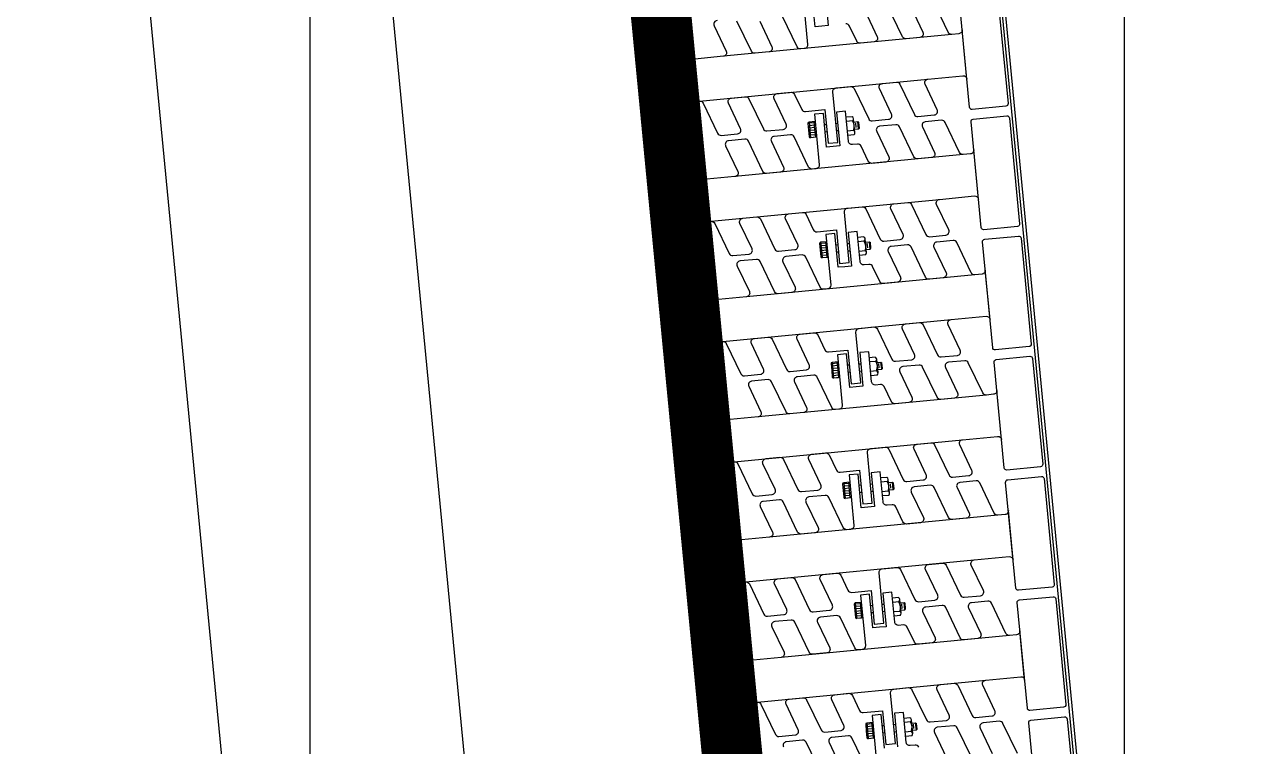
# Model space of a CAD drawing. Header units: millimetres. Extents: x 0 to 1390178, y 0 to 110113.
# Drawn here: x 476686 to 477701, y 22106 to 22704 of the extents above; entities that cross this region are included whole.
import ezdxf
from ezdxf.xclip import XClip

# ---------------------------------------------------------------- set-up
doc = ezdxf.new("R2010")
doc.units = ezdxf.units.MM
doc.header["$LTSCALE"] = 100
doc.header["$XCLIPFRAME"] = 0
doc.linetypes.add('X - 평면도$0$CEN', pattern=[62, 60, -1, 0, -1])
doc.linetypes.add('X - 평면도$0$HID', pattern=[1.5, 1, -0.5])
for name, color, linetype in [('SYM', 7, 'Continuous'), ('X - 평면도$0$AA-EL-PCN4', 4, 'Continuous'), ('X - 평면도$0$AA-WAXM-BRCK', 3, 'Continuous'), ('X - 평면도$0$AA-XXXX-CNTL', 1, 'X - 평면도$0$CEN'), ('X - 평면도$0$램프 패턴', 9, 'Continuous'), ('X - 평면도$0$트랜치', 8, 'Continuous')]:
    doc.layers.add(name, color=color, linetype=linetype)
doc.layers.add('X - 평면도$0$차수판', color=6, linetype='X - 평면도$0$HID', plot=False)

# ---------------------------------------------------------------- blocks, each defined once
blk = doc.blocks.new('*U795')
at = {"layer": 'X - 평면도$0$트랜치'}
for p, q in [((-2065, 259), (-2065, 69.1)), ((-1965, 259), (-1965, 69.1)), ((-1865, 259), (-1865, 69.1)), ((-1765, 259), (-1765, 69.1)), ((-1665, 259), (-1665, 69.1)), ((-1565, 259), (-1565, 69.1)), ((-2030, 46), (-2030, 235.9)), ((-1930, 46), (-1930, 235.9)), ((-1830, 46), (-1830, 235.9)), ((-1730, 46), (-1730, 235.9)), ((-1630, 46), (-1630, 235.9)), ((-1530, 46), (-1530, 235.9)), ((-2097.5, 170.5), (-2104, 170.5)), ((-2104, 166.5), (-2104, 170.5)), ((-2104, 165.5), (-2104, 170.5)), ((-2097.5, 166.5), (-2104, 166.5)), ((-2097.5, 171.5), (-2103, 171.5)), ((-2102, 166.5), (-2102, 170.5)), ((-2100, 166.5), (-2100, 170.5)), ((-2098, 166.5), (-2098, 170.5)), ((-2092, 171.5), (-2097.5, 171.5)), ((-2091, 170.5), (-2097.5, 170.5)), ((-2091, 166.5), (-2097.5, 166.5)), ((-2096, 166.5), (-2096, 170.5)), ((-2094, 166.5), (-2094, 170.5)), ((-2092, 166.5), (-2092, 170.5)), ((-2091, 165.5), (-2091, 170.5)), ((-1997.5, 170.5), (-2004, 170.5)), ((-2004, 166.5), (-2004, 170.5)), ((-2004, 165.5), (-2004, 170.5)), ((-1997.5, 166.5), (-2004, 166.5)), ((-1997.5, 171.5), (-2003, 171.5)), ((-2002, 166.5), (-2002, 170.5)), ((-2000, 166.5), (-2000, 170.5)), ((-1998, 166.5), (-1998, 170.5)), ((-1992, 171.5), (-1997.5, 171.5)), ((-1991, 170.5), (-1997.5, 170.5)), ((-1991, 166.5), (-1997.5, 166.5)), ((-1996, 166.5), (-1996, 170.5)), ((-1994, 166.5), (-1994, 170.5)), ((-1992, 166.5), (-1992, 170.5)), ((-1991, 165.5), (-1991, 170.5)), ((-1897.5, 170.5), (-1904, 170.5)), ((-1904, 166.5), (-1904, 170.5)), ((-1904, 165.5), (-1904, 170.5)), ((-1897.5, 166.5), (-1904, 166.5)), ((-1897.5, 171.5), (-1903, 171.5)), ((-1902, 166.5), (-1902, 170.5)), ((-1900, 166.5), (-1900, 170.5)), ((-1898, 166.5), (-1898, 170.5)), ((-1892, 171.5), (-1897.5, 171.5)), ((-1891, 170.5), (-1897.5, 170.5)), ((-1891, 166.5), (-1897.5, 166.5)), ((-1896, 166.5), (-1896, 170.5)), ((-1894, 166.5), (-1894, 170.5)), ((-1892, 166.5), (-1892, 170.5)), ((-1891, 165.5), (-1891, 170.5)), ((-1797.5, 170.5), (-1804, 170.5)), ((-1804, 166.5), (-1804, 170.5)), ((-1804, 165.5), (-1804, 170.5)), ((-1797.5, 166.5), (-1804, 166.5)), ((-1797.5, 171.5), (-1803, 171.5)), ((-1802, 166.5), (-1802, 170.5)), ((-1800, 166.5), (-1800, 170.5)), ((-1798, 166.5), (-1798, 170.5)), ((-1792, 171.5), (-1797.5, 171.5)), ((-1791, 170.5), (-1797.5, 170.5)), ((-1791, 166.5), (-1797.5, 166.5)), ((-1796, 166.5), (-1796, 170.5)), ((-1794, 166.5), (-1794, 170.5)), ((-1792, 166.5), (-1792, 170.5)), ((-1791, 165.5), (-1791, 170.5)), ((-1697.5, 170.5), (-1704, 170.5)), ((-1704, 166.5), (-1704, 170.5)), ((-1704, 165.5), (-1704, 170.5)), ((-1697.5, 166.5), (-1704, 166.5)), ((-1697.5, 171.5), (-1703, 171.5)), ((-1702, 166.5), (-1702, 170.5)), ((-1700, 166.5), (-1700, 170.5)), ((-1698, 166.5), (-1698, 170.5)), ((-1692, 171.5), (-1697.5, 171.5)), ((-1691, 170.5), (-1697.5, 170.5)), ((-1691, 166.5), (-1697.5, 166.5)), ((-1696, 166.5), (-1696, 170.5)), ((-1694, 166.5), (-1694, 170.5)), ((-1692, 166.5), (-1692, 170.5)), ((-1691, 165.5), (-1691, 170.5)), ((-1597.5, 170.5), (-1604, 170.5)), ((-1604, 166.5), (-1604, 170.5)), ((-1604, 165.5), (-1604, 170.5)), ((-1597.5, 166.5), (-1604, 166.5)), ((-1597.5, 171.5), (-1603, 171.5)), ((-1602, 166.5), (-1602, 170.5)), ((-1600, 166.5), (-1600, 170.5)), ((-1598, 166.5), (-1598, 170.5)), ((-1592, 171.5), (-1597.5, 171.5)), ((-1591, 170.5), (-1597.5, 170.5)), ((-1591, 166.5), (-1597.5, 166.5)), ((-1596, 166.5), (-1596, 170.5)), ((-1594, 166.5), (-1594, 170.5)), ((-1592, 166.5), (-1592, 170.5)), ((-1591, 165.5), (-1591, 170.5)), ((-2100.5, 156.5), (-2100.5, 158)), ((-2094.5, 156.5), (-2094.5, 158)), ((-2000.5, 156.5), (-2000.5, 158)), ((-1994.5, 156.5), (-1994.5, 158)), ((-1900.5, 156.5), (-1900.5, 158)), ((-1894.5, 156.5), (-1894.5, 158)), ((-1800.5, 156.5), (-1800.5, 158)), ((-1794.5, 156.5), (-1794.5, 158)), ((-1700.5, 156.5), (-1700.5, 158)), ((-1694.5, 156.5), (-1694.5, 158)), ((-1600.5, 156.5), (-1600.5, 158)), ((-1594.5, 156.5), (-1594.5, 158)), ((-2100.5, 147), (-2100.5, 148.5)), ((-2094.5, 147), (-2094.5, 148.5)), ((-2000.5, 147), (-2000.5, 148.5)), ((-1994.5, 147), (-1994.5, 148.5)), ((-1900.5, 147), (-1900.5, 148.5)), ((-1894.5, 147), (-1894.5, 148.5)), ((-1800.5, 147), (-1800.5, 148.5)), ((-1794.5, 147), (-1794.5, 148.5)), ((-1700.5, 147), (-1700.5, 148.5)), ((-1694.5, 147), (-1694.5, 148.5)), ((-1600.5, 147), (-1600.5, 148.5)), ((-1594.5, 147), (-1594.5, 148.5)), ((-2105, 134.5), (-2105, 139.5)), ((-2103.2, 133.5), (-2091.8, 133.5)), ((-2101.5, 134.5), (-2101.5, 139.5)), ((-2100.5, 133.5), (-2100.5, 130.2)), ((-2095.5, 132.4), (-2099.2, 132.4)), ((-2094.5, 133.5), (-2094.5, 130.2)), ((-2093.5, 134.5), (-2093.5, 139.5)), ((-2090, 134.5), (-2090, 139.5)), ((-2005, 134.5), (-2005, 139.5)), ((-2003.2, 133.5), (-1991.8, 133.5)), ((-2001.5, 134.5), (-2001.5, 139.5)), ((-2000.5, 133.5), (-2000.5, 130.2)), ((-1995.5, 132.4), (-1999.2, 132.4)), ((-1994.5, 133.5), (-1994.5, 130.2)), ((-1993.5, 134.5), (-1993.5, 139.5)), ((-1990, 134.5), (-1990, 139.5)), ((-1905, 134.5), (-1905, 139.5)), ((-1903.2, 133.5), (-1891.8, 133.5)), ((-1901.5, 134.5), (-1901.5, 139.5)), ((-1900.5, 133.5), (-1900.5, 130.2)), ((-1895.5, 132.4), (-1899.2, 132.4)), ((-1894.5, 133.5), (-1894.5, 130.2)), ((-1893.5, 134.5), (-1893.5, 139.5)), ((-1890, 134.5), (-1890, 139.5)), ((-1805, 134.5), (-1805, 139.5)), ((-1803.2, 133.5), (-1791.8, 133.5)), ((-1801.5, 134.5), (-1801.5, 139.5)), ((-1800.5, 133.5), (-1800.5, 130.2)), ((-1795.5, 132.4), (-1799.2, 132.4)), ((-1794.5, 133.5), (-1794.5, 130.2)), ((-1793.5, 134.5), (-1793.5, 139.5)), ((-1790, 134.5), (-1790, 139.5)), ((-1705, 134.5), (-1705, 139.5)), ((-1703.2, 133.5), (-1691.8, 133.5)), ((-1701.5, 134.5), (-1701.5, 139.5)), ((-1700.5, 133.5), (-1700.5, 130.2)), ((-1695.5, 132.4), (-1699.2, 132.4)), ((-1694.5, 133.5), (-1694.5, 130.2)), ((-1693.5, 134.5), (-1693.5, 139.5)), ((-1690, 134.5), (-1690, 139.5)), ((-1605, 134.5), (-1605, 139.5)), ((-1603.2, 133.5), (-1591.8, 133.5)), ((-1601.5, 134.5), (-1601.5, 139.5)), ((-1600.5, 133.5), (-1600.5, 130.2)), ((-1595.5, 132.4), (-1599.2, 132.4)), ((-1594.5, 133.5), (-1594.5, 130.2)), ((-1593.5, 134.5), (-1593.5, 139.5)), ((-1590, 134.5), (-1590, 139.5)), ((-2100.5, 130.2), (-2099.9, 129.5)), ((-2100.5, 130.2), (-2094.5, 130.2)), ((-2099.9, 129.5), (-2095.2, 129.5)), ((-2094.5, 130.2), (-2095.2, 129.5)), ((-2000.5, 130.2), (-1999.9, 129.5)), ((-2000.5, 130.2), (-1994.5, 130.2)), ((-1999.9, 129.5), (-1995.2, 129.5)), ((-1994.5, 130.2), (-1995.2, 129.5)), ((-1900.5, 130.2), (-1899.9, 129.5)), ((-1900.5, 130.2), (-1894.5, 130.2)), ((-1899.9, 129.5), (-1895.2, 129.5)), ((-1894.5, 130.2), (-1895.2, 129.5)), ((-1800.5, 130.2), (-1799.9, 129.5)), ((-1800.5, 130.2), (-1794.5, 130.2)), ((-1799.9, 129.5), (-1795.2, 129.5)), ((-1794.5, 130.2), (-1795.2, 129.5)), ((-1700.5, 130.2), (-1699.9, 129.5)), ((-1700.5, 130.2), (-1694.5, 130.2)), ((-1699.9, 129.5), (-1695.2, 129.5)), ((-1694.5, 130.2), (-1695.2, 129.5)), ((-1600.5, 130.2), (-1599.9, 129.5)), ((-1600.5, 130.2), (-1594.5, 130.2)), ((-1599.9, 129.5), (-1595.2, 129.5)), ((-1594.5, 130.2), (-1595.2, 129.5))]:
    blk.add_line(p, q, dxfattribs=at)
for points in [[(-5695, 305), (-5695, 0), (805, 0), (805, 305)], [(802.5, 2.5), (802.5, 302.5), (-5692.5, 302.5), (-5692.5, 2.5)]]:
    blk.add_lwpolyline(points, close=True, dxfattribs=at)
for points in [[(-2091.5, 268, -0.414214), (-2093.5, 270), (-2093.5, 298, -0.414214), (-2091.5, 300), (-2003.5, 300, -0.414214), (-2001.5, 298), (-2001.5, 270, -0.414214), (-2003.5, 268)], [(-1991.5, 268, -0.414214), (-1993.5, 270), (-1993.5, 298, -0.414214), (-1991.5, 300), (-1903.5, 300, -0.414214), (-1901.5, 298), (-1901.5, 270, -0.414214), (-1903.5, 268)], [(-1891.5, 268, -0.414214), (-1893.5, 270), (-1893.5, 298, -0.414214), (-1891.5, 300), (-1803.5, 300, -0.414214), (-1801.5, 298), (-1801.5, 270, -0.414214), (-1803.5, 268)], [(-1791.5, 268, -0.414214), (-1793.5, 270), (-1793.5, 298, -0.414214), (-1791.5, 300), (-1703.5, 300, -0.414214), (-1701.5, 298), (-1701.5, 270, -0.414214), (-1703.5, 268)], [(-1691.5, 268, -0.414214), (-1693.5, 270), (-1693.5, 298, -0.414214), (-1691.5, 300), (-1603.5, 300, -0.414214), (-1601.5, 298), (-1601.5, 270, -0.414214), (-1603.5, 268)], [(-1591.5, 268, -0.414214), (-1593.5, 270), (-1593.5, 298, -0.414214), (-1591.5, 300), (-1503.5, 300, -0.414214), (-1501.5, 298), (-1501.5, 270, -0.414214), (-1503.5, 268)], [(-2065, 194.6), (-2065, 183, -0.315299), (-2067, 180.2), (-2080, 175.5, 0.315299), (-2082, 172.6), (-2082, 156.5), (-2110, 156.5), (-2110, 148.5), (-2068, 148.5, -0.414214), (-2065, 145.5), (-2065, 133.4, -0.315299), (-2067, 130.6), (-2093, 121.1, 0.315299), (-2095, 118.3), (-2095, 104.7, 0.520567), (-2091, 101.9), (-2069, 109.9, -0.520567), (-2065, 107.1), (-2065, 95.4, -0.315299), (-2067, 92.6), (-2093, 83.1, 0.315299), (-2095, 80.3), (-2095, 66.7, 0.520567), (-2091, 63.9), (-2069, 71.9, -0.520567), (-2065, 69.1), (-2065, 40, -0.414214), (-2068, 37), (-2027, 37, -0.414214), (-2030, 40), (-2030, 46, -0.315299), (-2028, 48.8), (-2002, 58.3, 0.315299), (-2000, 61.1), (-2000, 74.7, 0.520567), (-2004, 77.5), (-2026, 69.5, -0.520567), (-2030, 72.4), (-2030, 84, -0.315299), (-2028, 86.8), (-2002, 96.3, 0.315299), (-2000, 99.1), (-2000, 112.7, 0.520567), (-2004, 115.5), (-2026, 107.5, -0.520567), (-2030, 110.4), (-2030, 122, -0.315299), (-2028, 124.8), (-2015, 129.5, 0.315299), (-2013, 132.4), (-2013, 136.5, -0.414214), (-2010, 139.5), (-1985, 139.5), (-1985, 147), (-2013, 147), (-2013, 152.5), (-2013, 158), (-1985, 158), (-1985, 165.5), (-2027, 165.5, -0.414214), (-2030, 168.5), (-2030, 171.6, -0.315299), (-2028, 174.4), (-2002, 183.9, 0.315299), (-2000, 186.7), (-2000, 200.3, 0.520567), (-2004, 203.1), (-2026, 195.1, -0.520567), (-2030, 197.9), (-2030, 209.6, -0.315299), (-2028, 212.4), (-2002, 221.9, 0.315299), (-2000, 224.7), (-2000, 238.3, 0.520567), (-2004, 241.1), (-2026, 233.1, -0.520567), (-2030, 235.9), (-2030, 265, -0.414214), (-2027, 268), (-2068, 268, -0.414214), (-2065, 265), (-2065, 259, -0.315299), (-2067, 256.2), (-2093, 246.7, 0.315299), (-2095, 243.9), (-2095, 230.3, 0.520567), (-2091, 227.5), (-2069, 235.5, -0.520567), (-2065, 232.6), (-2065, 221, -0.315299), (-2067, 218.2), (-2093, 208.7, 0.315299), (-2095, 205.9), (-2095, 192.3, 0.520567), (-2091, 189.5), (-2069, 197.5, -0.520567)], [(-1965, 194.6), (-1965, 183, -0.315299), (-1967, 180.2), (-1980, 175.5, 0.315299), (-1982, 172.6), (-1982, 156.5), (-2010, 156.5), (-2010, 148.5), (-1968, 148.5, -0.414214), (-1965, 145.5), (-1965, 133.4, -0.315299), (-1967, 130.6), (-1993, 121.1, 0.315299), (-1995, 118.3), (-1995, 104.7, 0.520567), (-1991, 101.9), (-1969, 109.9, -0.520567), (-1965, 107.1), (-1965, 95.4, -0.315299), (-1967, 92.6), (-1993, 83.1, 0.315299), (-1995, 80.3), (-1995, 66.7, 0.520567), (-1991, 63.9), (-1969, 71.9, -0.520567), (-1965, 69.1), (-1965, 40, -0.414214), (-1968, 37), (-1927, 37, -0.414214), (-1930, 40), (-1930, 46, -0.315299), (-1928, 48.8), (-1902, 58.3, 0.315299), (-1900, 61.1), (-1900, 74.7, 0.520567), (-1904, 77.5), (-1926, 69.5, -0.520567), (-1930, 72.4), (-1930, 84, -0.315299), (-1928, 86.8), (-1902, 96.3, 0.315299), (-1900, 99.1), (-1900, 112.7, 0.520567), (-1904, 115.5), (-1926, 107.5, -0.520567), (-1930, 110.4), (-1930, 122, -0.315299), (-1928, 124.8), (-1915, 129.5, 0.315299), (-1913, 132.4), (-1913, 136.5, -0.414214), (-1910, 139.5), (-1885, 139.5), (-1885, 147), (-1913, 147), (-1913, 152.5), (-1913, 158), (-1885, 158), (-1885, 165.5), (-1927, 165.5, -0.414214), (-1930, 168.5), (-1930, 171.6, -0.315299), (-1928, 174.4), (-1902, 183.9, 0.315299), (-1900, 186.7), (-1900, 200.3, 0.520567), (-1904, 203.1), (-1926, 195.1, -0.520567), (-1930, 197.9), (-1930, 209.6, -0.315299), (-1928, 212.4), (-1902, 221.9, 0.315299), (-1900, 224.7), (-1900, 238.3, 0.520567), (-1904, 241.1), (-1926, 233.1, -0.520567), (-1930, 235.9), (-1930, 265, -0.414214), (-1927, 268), (-1968, 268, -0.414214), (-1965, 265), (-1965, 259, -0.315299), (-1967, 256.2), (-1993, 246.7, 0.315299), (-1995, 243.9), (-1995, 230.3, 0.520567), (-1991, 227.5), (-1969, 235.5, -0.520567), (-1965, 232.6), (-1965, 221, -0.315299), (-1967, 218.2), (-1993, 208.7, 0.315299), (-1995, 205.9), (-1995, 192.3, 0.520567), (-1991, 189.5), (-1969, 197.5, -0.520567)], [(-1865, 194.6), (-1865, 183, -0.315299), (-1867, 180.2), (-1880, 175.5, 0.315299), (-1882, 172.6), (-1882, 156.5), (-1910, 156.5), (-1910, 148.5), (-1868, 148.5, -0.414214), (-1865, 145.5), (-1865, 133.4, -0.315299), (-1867, 130.6), (-1893, 121.1, 0.315299), (-1895, 118.3), (-1895, 104.7, 0.520567), (-1891, 101.9), (-1869, 109.9, -0.520567), (-1865, 107.1), (-1865, 95.4, -0.315299), (-1867, 92.6), (-1893, 83.1, 0.315299), (-1895, 80.3), (-1895, 66.7, 0.520567), (-1891, 63.9), (-1869, 71.9, -0.520567), (-1865, 69.1), (-1865, 40, -0.414214), (-1868, 37), (-1827, 37, -0.414214), (-1830, 40), (-1830, 46, -0.315299), (-1828, 48.8), (-1802, 58.3, 0.315299), (-1800, 61.1), (-1800, 74.7, 0.520567), (-1804, 77.5), (-1826, 69.5, -0.520567), (-1830, 72.4), (-1830, 84, -0.315299), (-1828, 86.8), (-1802, 96.3, 0.315299), (-1800, 99.1), (-1800, 112.7, 0.520567), (-1804, 115.5), (-1826, 107.5, -0.520567), (-1830, 110.4), (-1830, 122, -0.315299), (-1828, 124.8), (-1815, 129.5, 0.315299), (-1813, 132.4), (-1813, 136.5, -0.414214), (-1810, 139.5), (-1785, 139.5), (-1785, 147), (-1813, 147), (-1813, 152.5), (-1813, 158), (-1785, 158), (-1785, 165.5), (-1827, 165.5, -0.414214), (-1830, 168.5), (-1830, 171.6, -0.315299), (-1828, 174.4), (-1802, 183.9, 0.315299), (-1800, 186.7), (-1800, 200.3, 0.520567), (-1804, 203.1), (-1826, 195.1, -0.520567), (-1830, 197.9), (-1830, 209.6, -0.315299), (-1828, 212.4), (-1802, 221.9, 0.315299), (-1800, 224.7), (-1800, 238.3, 0.520567), (-1804, 241.1), (-1826, 233.1, -0.520567), (-1830, 235.9), (-1830, 265, -0.414214), (-1827, 268), (-1868, 268, -0.414214), (-1865, 265), (-1865, 259, -0.315299), (-1867, 256.2), (-1893, 246.7, 0.315299), (-1895, 243.9), (-1895, 230.3, 0.520567), (-1891, 227.5), (-1869, 235.5, -0.520567), (-1865, 232.6), (-1865, 221, -0.315299), (-1867, 218.2), (-1893, 208.7, 0.315299), (-1895, 205.9), (-1895, 192.3, 0.520567), (-1891, 189.5), (-1869, 197.5, -0.520567)], [(-1765, 194.6), (-1765, 183, -0.315299), (-1767, 180.2), (-1780, 175.5, 0.315299), (-1782, 172.6), (-1782, 156.5), (-1810, 156.5), (-1810, 148.5), (-1768, 148.5, -0.414214), (-1765, 145.5), (-1765, 133.4, -0.315299), (-1767, 130.6), (-1793, 121.1, 0.315299), (-1795, 118.3), (-1795, 104.7, 0.520567), (-1791, 101.9), (-1769, 109.9, -0.520567), (-1765, 107.1), (-1765, 95.4, -0.315299), (-1767, 92.6), (-1793, 83.1, 0.315299), (-1795, 80.3), (-1795, 66.7, 0.520567), (-1791, 63.9), (-1769, 71.9, -0.520567), (-1765, 69.1), (-1765, 40, -0.414214), (-1768, 37), (-1727, 37, -0.414214), (-1730, 40), (-1730, 46, -0.315299), (-1728, 48.8), (-1702, 58.3, 0.315299), (-1700, 61.1), (-1700, 74.7, 0.520567), (-1704, 77.5), (-1726, 69.5, -0.520567), (-1730, 72.4), (-1730, 84, -0.315299), (-1728, 86.8), (-1702, 96.3, 0.315299), (-1700, 99.1), (-1700, 112.7, 0.520567), (-1704, 115.5), (-1726, 107.5, -0.520567), (-1730, 110.4), (-1730, 122, -0.315299), (-1728, 124.8), (-1715, 129.5, 0.315299), (-1713, 132.4), (-1713, 136.5, -0.414214), (-1710, 139.5), (-1685, 139.5), (-1685, 147), (-1713, 147), (-1713, 152.5), (-1713, 158), (-1685, 158), (-1685, 165.5), (-1727, 165.5, -0.414214), (-1730, 168.5), (-1730, 171.6, -0.315299), (-1728, 174.4), (-1702, 183.9, 0.315299), (-1700, 186.7), (-1700, 200.3, 0.520567), (-1704, 203.1), (-1726, 195.1, -0.520567), (-1730, 197.9), (-1730, 209.6, -0.315299), (-1728, 212.4), (-1702, 221.9, 0.315299), (-1700, 224.7), (-1700, 238.3, 0.520567), (-1704, 241.1), (-1726, 233.1, -0.520567), (-1730, 235.9), (-1730, 265, -0.414214), (-1727, 268), (-1768, 268, -0.414214), (-1765, 265), (-1765, 259, -0.315299), (-1767, 256.2), (-1793, 246.7, 0.315299), (-1795, 243.9), (-1795, 230.3, 0.520567), (-1791, 227.5), (-1769, 235.5, -0.520567), (-1765, 232.6), (-1765, 221, -0.315299), (-1767, 218.2), (-1793, 208.7, 0.315299), (-1795, 205.9), (-1795, 192.3, 0.520567), (-1791, 189.5), (-1769, 197.5, -0.520567)], [(-1665, 194.6), (-1665, 183, -0.315299), (-1667, 180.2), (-1680, 175.5, 0.315299), (-1682, 172.6), (-1682, 156.5), (-1710, 156.5), (-1710, 148.5), (-1668, 148.5, -0.414214), (-1665, 145.5), (-1665, 133.4, -0.315299), (-1667, 130.6), (-1693, 121.1, 0.315299), (-1695, 118.3), (-1695, 104.7, 0.520567), (-1691, 101.9), (-1669, 109.9, -0.520567), (-1665, 107.1), (-1665, 95.4, -0.315299), (-1667, 92.6), (-1693, 83.1, 0.315299), (-1695, 80.3), (-1695, 66.7, 0.520567), (-1691, 63.9), (-1669, 71.9, -0.520567), (-1665, 69.1), (-1665, 40, -0.414214), (-1668, 37), (-1627, 37, -0.414214), (-1630, 40), (-1630, 46, -0.315299), (-1628, 48.8), (-1602, 58.3, 0.315299), (-1600, 61.1), (-1600, 74.7, 0.520567), (-1604, 77.5), (-1626, 69.5, -0.520567), (-1630, 72.4), (-1630, 84, -0.315299), (-1628, 86.8), (-1602, 96.3, 0.315299), (-1600, 99.1), (-1600, 112.7, 0.520567), (-1604, 115.5), (-1626, 107.5, -0.520567), (-1630, 110.4), (-1630, 122, -0.315299), (-1628, 124.8), (-1615, 129.5, 0.315299), (-1613, 132.4), (-1613, 136.5, -0.414214), (-1610, 139.5), (-1585, 139.5), (-1585, 147), (-1613, 147), (-1613, 152.5), (-1613, 158), (-1585, 158), (-1585, 165.5), (-1627, 165.5, -0.414214), (-1630, 168.5), (-1630, 171.6, -0.315299), (-1628, 174.4), (-1602, 183.9, 0.315299), (-1600, 186.7), (-1600, 200.3, 0.520567), (-1604, 203.1), (-1626, 195.1, -0.520567), (-1630, 197.9), (-1630, 209.6, -0.315299), (-1628, 212.4), (-1602, 221.9, 0.315299), (-1600, 224.7), (-1600, 238.3, 0.520567), (-1604, 241.1), (-1626, 233.1, -0.520567), (-1630, 235.9), (-1630, 265, -0.414214), (-1627, 268), (-1668, 268, -0.414214), (-1665, 265), (-1665, 259, -0.315299), (-1667, 256.2), (-1693, 246.7, 0.315299), (-1695, 243.9), (-1695, 230.3, 0.520567), (-1691, 227.5), (-1669, 235.5, -0.520567), (-1665, 232.6), (-1665, 221, -0.315299), (-1667, 218.2), (-1693, 208.7, 0.315299), (-1695, 205.9), (-1695, 192.3, 0.520567), (-1691, 189.5), (-1669, 197.5, -0.520567)], [(-2193.5, 7), (-2193.5, 35, -0.414214), (-2191.5, 37), (-2103.5, 37, -0.414214), (-2101.5, 35), (-2101.5, 7, -0.414214), (-2103.5, 5), (-2191.5, 5, -0.414214)], [(-2093.5, 7), (-2093.5, 35, -0.414214), (-2091.5, 37), (-2003.5, 37, -0.414214), (-2001.5, 35), (-2001.5, 7, -0.414214), (-2003.5, 5), (-2091.5, 5, -0.414214)], [(-1993.5, 7), (-1993.5, 35, -0.414214), (-1991.5, 37), (-1903.5, 37, -0.414214), (-1901.5, 35), (-1901.5, 7, -0.414214), (-1903.5, 5), (-1991.5, 5, -0.414214)], [(-1893.5, 7), (-1893.5, 35, -0.414214), (-1891.5, 37), (-1803.5, 37, -0.414214), (-1801.5, 35), (-1801.5, 7, -0.414214), (-1803.5, 5), (-1891.5, 5, -0.414214)], [(-1793.5, 7), (-1793.5, 35, -0.414214), (-1791.5, 37), (-1703.5, 37, -0.414214), (-1701.5, 35), (-1701.5, 7, -0.414214), (-1703.5, 5), (-1791.5, 5, -0.414214)], [(-1693.5, 7), (-1693.5, 35, -0.414214), (-1691.5, 37), (-1603.5, 37, -0.414214), (-1601.5, 35), (-1601.5, 7, -0.414214), (-1603.5, 5), (-1691.5, 5, -0.414214)], [(-1593.5, 7), (-1593.5, 35, -0.414214), (-1591.5, 37), (-1503.5, 37, -0.414214), (-1501.5, 35), (-1501.5, 7, -0.414214), (-1503.5, 5), (-1591.5, 5, -0.414214)]]:
    blk.add_lwpolyline(points, format="xyb", close=True, dxfattribs=at)
for points in [[(-2128, 48.8), (-2102, 58.3, 0.315299), (-2100, 61.1), (-2100, 74.7, 0.520567), (-2104, 77.5), (-2126, 69.5, -0.520567)], [(-2128, 86.8), (-2102, 96.3, 0.315299), (-2100, 99.1), (-2100, 112.7, 0.520567), (-2104, 115.5), (-2126, 107.5, -0.520567)], [(-2115, 129.5, 0.315299), (-2113, 132.4), (-2113, 136.5, -0.414214), (-2110, 139.5), (-2085, 139.5), (-2085, 147), (-2113, 147)], [(-2113, 158), (-2085, 158), (-2085, 165.5), (-2127, 165.5, -0.414214)], [(-2128, 174.4), (-2102, 183.9, 0.315299), (-2100, 186.7), (-2100, 200.3, 0.520567), (-2104, 203.1), (-2126, 195.1, -0.520567)], [(-2128, 212.4), (-2102, 221.9, 0.315299), (-2100, 224.7), (-2100, 238.3, 0.520567), (-2104, 241.1)], [(-1504, 77.5), (-1526, 69.5, -0.520567), (-1530, 72.4), (-1530, 84, -0.315299), (-1528, 86.8), (-1502, 96.3, 0.315299)], [(-1504, 115.5), (-1526, 107.5, -0.520567), (-1530, 110.4), (-1530, 122, -0.315299), (-1528, 124.8), (-1515, 129.5, 0.315299), (-1513, 132.4)], [(-1485, 165.5), (-1527, 165.5, -0.414214), (-1530, 168.5), (-1530, 171.6, -0.315299), (-1528, 174.4), (-1502, 183.9, 0.315299)], [(-1504, 203.1), (-1526, 195.1, -0.520567), (-1530, 197.9), (-1530, 209.6, -0.315299), (-1528, 212.4), (-1502, 221.9, 0.315299)], [(-1500, 238.3, 0.520567), (-1504, 241.1), (-1526, 233.1, -0.520567), (-1530, 235.9), (-1530, 265, -0.414214), (-1527, 268), (-1568, 268, -0.414214), (-1565, 265), (-1565, 259, -0.315299), (-1567, 256.2), (-1593, 246.7, 0.315299), (-1595, 243.9), (-1595, 230.3, 0.520567), (-1591, 227.5), (-1569, 235.5, -0.520567), (-1565, 232.6), (-1565, 221, -0.315299), (-1567, 218.2), (-1593, 208.7, 0.315299), (-1595, 205.9), (-1595, 192.3, 0.520567), (-1591, 189.5), (-1569, 197.5, -0.520567), (-1565, 194.6), (-1565, 183, -0.315299), (-1567, 180.2), (-1580, 175.5, 0.315299), (-1582, 172.6), (-1582, 156.5), (-1610, 156.5), (-1610, 148.5), (-1568, 148.5, -0.414214), (-1565, 145.5), (-1565, 133.4, -0.315299), (-1567, 130.6), (-1593, 121.1, 0.315299), (-1595, 118.3), (-1595, 104.7, 0.520567), (-1591, 101.9), (-1569, 109.9, -0.520567), (-1565, 107.1), (-1565, 95.4, -0.315299), (-1567, 92.6), (-1593, 83.1, 0.315299), (-1595, 80.3), (-1595, 66.7, 0.520567), (-1591, 63.9), (-1569, 71.9, -0.520567), (-1565, 69.1), (-1565, 40, -0.414214), (-1568, 37), (-1527, 37, -0.414214), (-1530, 40), (-1530, 46, -0.315299), (-1528, 48.8), (-1502, 58.3, 0.315299)]]:
    blk.add_lwpolyline(points, format="xyb", dxfattribs=at)
blk.add_lwpolyline([(-1485, 147), (-1513, 147), (-1513, 152.5), (-1513, 158), (-1485, 158)], dxfattribs=at)
for centre, radius, start, end in [((-2103, 170.5), 1, 90, 180), ((-2092, 170.5), 1, 0, 90), ((-2003, 170.5), 1, 90, 180), ((-1992, 170.5), 1, 0, 90), ((-1903, 170.5), 1, 90, 180), ((-1892, 170.5), 1, 0, 90), ((-1803, 170.5), 1, 90, 180), ((-1792, 170.5), 1, 0, 90), ((-1703, 170.5), 1, 90, 180), ((-1692, 170.5), 1, 0, 90), ((-1603, 170.5), 1, 90, 180), ((-1592, 170.5), 1, 0, 90), ((-2103.2, 135.5), 2.03, 210.5102, 329.4897), ((-2097.5, 142), 8.5, 241.9275, 298.0725), ((-2097.5, 142), 8.5, 241.9275, 298.0725), ((-2091.8, 135.5), 2.03, 210.5102, 329.4898), ((-2003.2, 135.5), 2.03, 210.5102, 329.4897), ((-1997.5, 142), 8.5, 241.9275, 298.0725), ((-1997.5, 142), 8.5, 241.9275, 298.0725), ((-1991.8, 135.5), 2.03, 210.5102, 329.4898), ((-1903.2, 135.5), 2.03, 210.5102, 329.4897), ((-1897.5, 142), 8.5, 241.9275, 298.0725), ((-1897.5, 142), 8.5, 241.9275, 298.0725), ((-1891.8, 135.5), 2.03, 210.5102, 329.4898), ((-1803.2, 135.5), 2.03, 210.5102, 329.4897), ((-1797.5, 142), 8.5, 241.9275, 298.0725), ((-1797.5, 142), 8.5, 241.9275, 298.0725), ((-1791.8, 135.5), 2.03, 210.5102, 329.4898), ((-1703.2, 135.5), 2.03, 210.5102, 329.4897), ((-1697.5, 142), 8.5, 241.9275, 298.0725), ((-1697.5, 142), 8.5, 241.9275, 298.0725), ((-1691.8, 135.5), 2.03, 210.5102, 329.4898), ((-1603.2, 135.5), 2.03, 210.5102, 329.4897), ((-1597.5, 142), 8.5, 241.9275, 298.0725), ((-1597.5, 142), 8.5, 241.9275, 298.0725), ((-1591.8, 135.5), 2.03, 210.5102, 329.4898)]:
    blk.add_arc(centre, radius, start, end, dxfattribs=at)
blk = doc.blocks.new('X - 평면도$0$zw$A78B')
at = {"layer": 'X - 평면도$0$AA-EL-PCN4'}
blk.add_line((-49777.6, -48211.9), (-49156.2, -54682.1), dxfattribs=at)
at = {"layer": 'X - 평면도$0$램프 패턴'}
for p, q in [((-49976.7, -48231), (-49355.3, -54701.3)), ((-50175.8, -48250.2), (-49554.4, -54720.4))]:
    blk.add_line(p, q, dxfattribs=at)
at = {"layer": 'X - 평면도$0$트랜치', "rotation": 95.48634014958196}
blk.add_blockref('*U795', (-49397.1, -48984.1), dxfattribs=at)
blk = doc.blocks.new('X - 평면도', base_point=(-475.4, -286.7))
at = {"layer": 'X - 평면도$0$AA-XXXX-CNTL'}
blk.add_line((706172, 68689.6), (706172, 19243.1), dxfattribs=at)
at = {"layer": 'X - 평면도$0$차수판', "const_width": 50}
blk.add_lwpolyline([(706893.4, 34121.2), (706214.6, 41188.7)], dxfattribs=at)
at = {"layer": 'X - 평면도$0$AA-WAXM-BRCK'}
blk.add_blockref('X - 평면도$0$zw$A78B', (756000, 89100), dxfattribs=at)

msp = doc.modelspace()

# ---------------------------------------------------------------- block references
ref = msp.add_blockref('X - 평면도', (-229725.3, -16179.1))
XClip(ref).set_block_clipping_path([(649249.9173510048, 15892.4063044181), (733249.9173510048, 75292.406304418)])

# ---------------------------------------------------------------- next in the draw order: linework, layer by layer
at = {"layer": 'SYM'}
msp.add_line((477596.6, 8039), (477596.6, 25127.1), dxfattribs=at)

doc.saveas('drawing.dxf')
